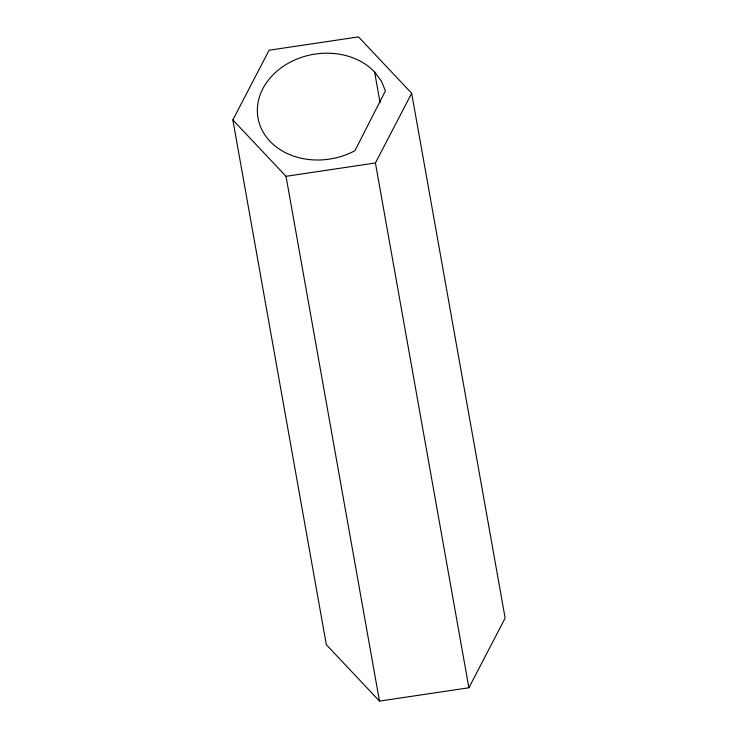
<?xml version="1.0" encoding="UTF-8"?>
<svg xmlns="http://www.w3.org/2000/svg" width="738" height="738" viewBox="0 0 738 738"><rect width="100%" height="100%" fill="white"/><g stroke="black" fill="none" stroke-linecap="round" stroke-linejoin="round"><path stroke-width="1.11" d="M232.857 119.925L269.102 50.221L358.511 36.9L411.666 93.283L505.143 618.075L468.898 687.779L379.489 701.1L326.334 644.717L232.857 119.925L286.012 176.308L379.489 701.1M468.898 687.779L375.421 162.978L411.666 93.283M286.012 176.308L375.421 162.978M374.618 72.01L381.445 81.226L385.421 90.885L354.941 150.681A65.248 52.988 -10.1 0 1 267.359 138.274A65.248 52.988 -10.1 0 1 285.744 64.732A65.248 52.988 -10.1 0 1 374.618 72.01L380.07 102.647"/></g></svg>
